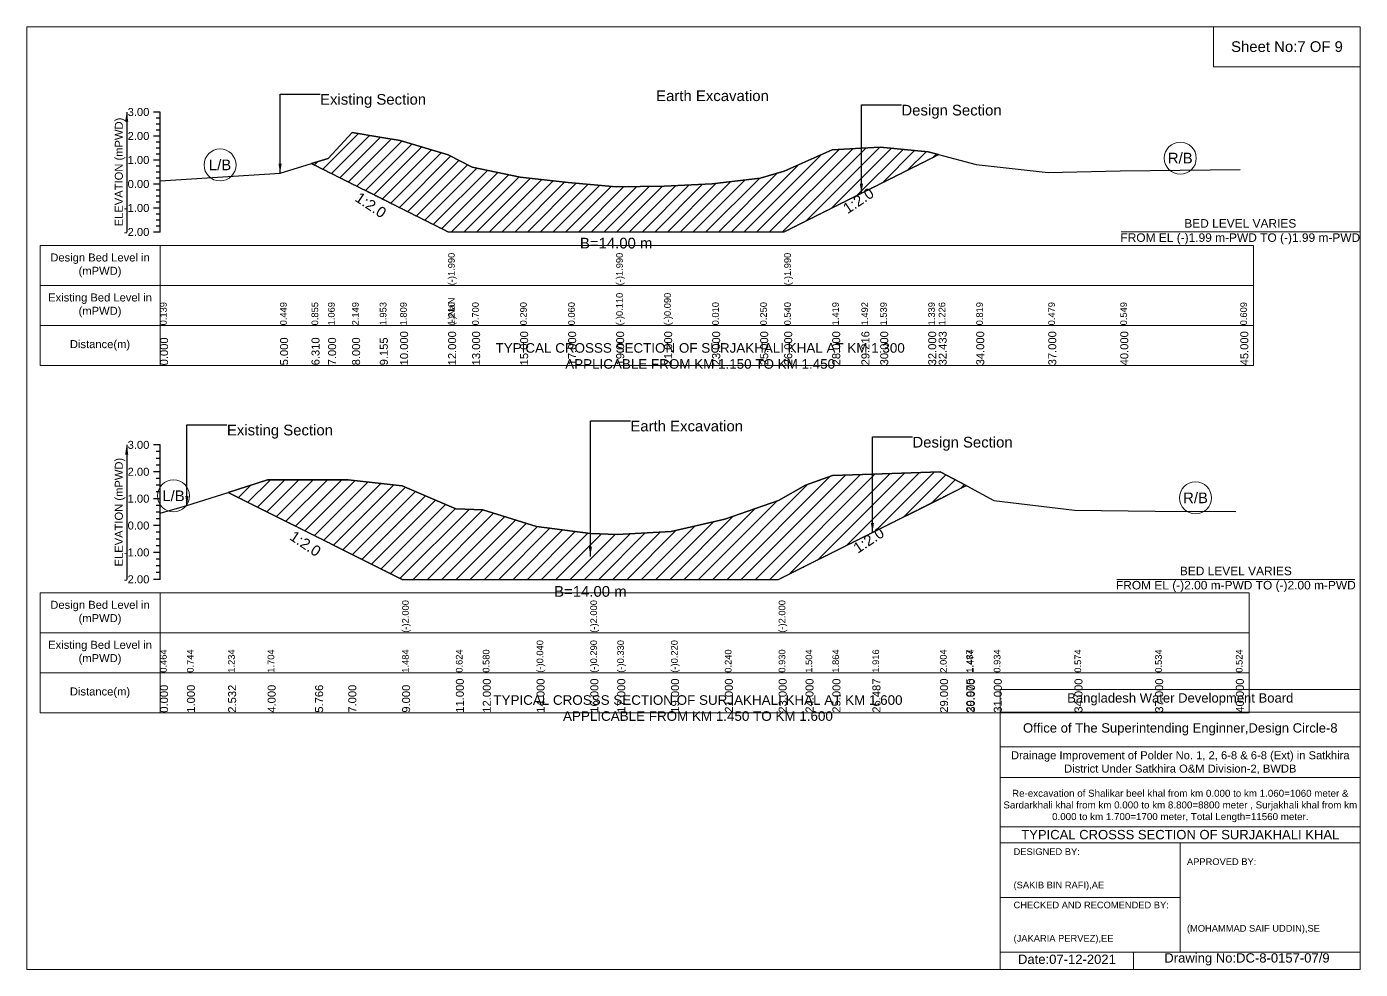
# Model space of a CAD drawing. Header units: inches. Extents: x 93000 to 506000, y -4242 to 0.
# Drawn here: x 480000 to 486000, y -4242 to 0 of the extents above; entities that cross this region are included whole.
import ezdxf

# ---------------------------------------------------------------- set-up
doc = ezdxf.new("R2010")
doc.units = ezdxf.units.IN
doc.header["$LTSCALE"] = 7
doc.header["$MEASUREMENT"] = 0
doc.linetypes.add('DASHED', pattern=[0.75, 0.5, -0.25])
for name, color, linetype, lineweight in [('Cross section Data Border', 7, 'Continuous', 9), ('Cross Section Labels', 7, 'Continuous', 9), ('Design_Bed_Level for Xsection', 7, 'DASHED', 25), ('Existing_Bed_Level for Xsection', 7, 'Continuous', 25), ('Long Section Labels', 7, 'Continuous', 9)]:
    doc.layers.add(name, color=color, linetype=linetype, lineweight=lineweight)
doc.styles.get("Standard").update_dxf_attribs({"font": 'arial.ttf'})
doc.dimstyles.get("Standard").update_dxf_attribs({"dimtxt": 0.18, "dimasz": 0.18, "dimexe": 0.18, "dimexo": 0.0625, "dimgap": 0.09, "dimtad": 0, "dimtih": 1, "dimtoh": 1, "dimdec": 4, "dimzin": 0, "dimdsep": 46, "dimtxsty": 'Standard', "dimcen": 0.09, "dimadec": 0, "dimazin": 0, "dimtfac": 1, "dimtdec": 4, "dimtofl": 0, "dimtmove": 0, "dimatfit": 3, "dimfxl": 1, "dimtolj": 1, "dimtzin": 0, "dimarcsym": 0})

msp = doc.modelspace()

# ---------------------------------------------------------------- hatches: boundary and pattern name
at = {"layer": 'Existing_Bed_Level for Xsection'}
h = msp.add_hatch(dxfattribs=at)
h.set_pattern_fill('ANSI31', color=256, scale=324, style=0)
h.paths.add_polyline_path([(481281.5, -615.8), (481356, -653), (481464, -707), (481588.7, -769.4), (481680, -815), (481896, -923), (482004, -923), (482220, -923), (482436, -923), (482652, -923), (482868, -923), (483084, -923), (483300, -923), (483408, -923), (483624, -815), (483755.4, -749.4), (483840, -707), (484056, -599), (484102.8, -575.7), (484056, -563.5), (483840, -541.9), (483755.4, -547), (483624, -554.9), (483408, -649.8), (483300, -681.1), (483084, -707), (482868, -717.8), (482652, -720), (482436, -701.6), (482220, -676.8), (482004, -632.5), (481896, -577.4), (481680, -512.7), (481588.7, -497.2), (481464, -476), (481356, -592.7)])
h = msp.add_hatch(dxfattribs=at)
h.set_pattern_fill('ANSI31', color=256, scale=363, style=0)
h.paths.add_polyline_path([(480906.3, -2095.7), (481084, -2184.6), (481297.7, -2291.4), (481447, -2366.1), (481689, -2487.1), (481931, -2487.1), (482052, -2487.1), (482294, -2487.1), (482536, -2487.1), (482657, -2487.1), (482899, -2487.1), (483141, -2487.1), (483383, -2487.1), (483504, -2426.6), (483625, -2366.1), (483805, -2276.1), (484109, -2124.1), (484226.9, -2065.1), (484109, -2002.6), (483805, -2013.2), (483625, -2019.5), (483504, -2063.1), (483383, -2132.5), (483141, -2216), (482899, -2271.7), (482657, -2285), (482536, -2280.2), (482294, -2249.9), (482052, -2174.9), (481931, -2169.6), (481689, -2065.5), (481447, -2038.9), (481297.7, -2038.9), (481084, -2038.9)])

# ---------------------------------------------------------------- linework, layer by layer
at = {"layer": 'Cross section Data Border'}
for points in [[(480000, 0), (486000, 0), (486000, -4242), (480000, -4242)], [(485340, 0), (486000, 0), (486000, -180), (485340, -180)], [(480060, -984.1), (485520, -984.1), (485520, -1524.1), (480060, -1524.1)], [(480060, -2547.1), (485500, -2547.1), (485500, -3087.1), (480060, -3087.1)]]:
    msp.add_lwpolyline(points, close=True, dxfattribs=at)
for points in [[(480600, -984.1), (480600, -1524.1)], [(480060, -1164.1), (485520, -1164.1)], [(480060, -1344.1), (485520, -1344.1)], [(480600, -2547.1), (480600, -3087.1)], [(480060, -2727.1), (485500, -2727.1)], [(480060, -2907.1), (485500, -2907.1)], [(484380, -4242), (484380, -2982), (486000, -2982)], [(484380, -3084), (486000, -3084)], [(484380, -3240), (486000, -3240)], [(484380, -3378), (486000, -3378)], [(484380, -3600), (486000, -3600)], [(484380, -3672), (486000, -3672)], [(485190, -3672), (485190, -4164)], [(484380, -3918), (485190, -3918)], [(484380, -4164), (486000, -4164)], [(484980, -4164), (484980, -4242)]]:
    msp.add_lwpolyline(points, dxfattribs=at)
at = {"layer": 'Cross Section Labels'}
for points in [[(484924.2, -923), (485995.8, -923)], [(484904.2, -2487.1), (485975.8, -2487.1)]]:
    msp.add_lwpolyline(points, dxfattribs=at)
for centre in [(485190, -591.6), (480870, -622.4), (480660.5, -2111.5), (485258.5, -2120.6)]:
    msp.add_circle(centre, 72, dxfattribs=at)
at = {"layer": 'Design_Bed_Level for Xsection'}
for points in [[(481281.5, -615.8), (481588.7, -769.4), (481896, -923), (482652, -923), (483408, -923), (483755.4, -749.4), (484102.8, -575.7)], [(480906.3, -2095.7), (481297.7, -2291.4), (481689, -2487.1), (482536, -2487.1), (483383, -2487.1), (483805, -2276.1), (484226.9, -2065.1)]]:
    msp.add_lwpolyline(points, dxfattribs=at)
at = {"layer": 'Existing_Bed_Level for Xsection'}
for points in [[(480600, -384.1), (480570, -384.1)], [(480600, -411.1), (480582, -411.1)], [(480600, -924.1), (480600, -816.1), (480600, -708.1), (480600, -600.1), (480600, -492.1), (480600, -384.1)], [(480600, -438.1), (480582, -438.1)], [(480600, -465.1), (480582, -465.1)], [(480600, -693.1), (481140, -659.6), (481281.5, -615.8), (481356, -592.7), (481464, -476), (481588.7, -497.2), (481680, -512.7), (481896, -577.4), (481896, -577.4), (482004, -632.5), (482220, -676.8), (482436, -701.6), (482652, -720), (482652, -720), (482868, -717.8), (483084, -707), (483300, -681.1), (483408, -649.8), (483408, -649.8), (483624, -554.9), (483755.4, -547), (483840, -541.9), (484056, -563.5), (484102.8, -575.7), (484272, -619.7), (484596, -656.4), (484920, -648.8), (485460, -642.3)], [(480600, -492.1), (480570, -492.1)], [(480600, -519.1), (480582, -519.1)], [(480600, -546.1), (480582, -546.1)], [(480600, -573.1), (480582, -573.1)], [(480600, -600.1), (480570, -600.1)], [(480600, -627.1), (480582, -627.1)], [(480600, -654.1), (480582, -654.1)], [(480600, -708.1), (480570, -708.1)], [(480600, -681.1), (480582, -681.1)], [(480600, -735.1), (480582, -735.1)], [(480600, -762.1), (480582, -762.1)], [(480600, -816.1), (480570, -816.1)], [(480600, -789.1), (480582, -789.1)], [(480600, -843.1), (480582, -843.1)], [(480600, -870.1), (480582, -870.1)], [(480600, -897.1), (480582, -897.1)], [(480600, -924.1), (480570, -924.1)], [(480600, -1882.1), (480570, -1882.1)], [(480600, -1912.3), (480582, -1912.3)], [(480600, -2487.1), (480600, -2366.1), (480600, -2245.1), (480600, -2124.1), (480600, -2003.1), (480600, -1882.1)], [(480600, -1942.6), (480582, -1942.6)], [(480600, -1972.8), (480582, -1972.8)], [(480600, -2003.1), (480570, -2003.1)], [(480600, -2033.3), (480582, -2033.3)], [(480600, -2188.9), (480721, -2155), (480906.3, -2095.7), (481084, -2038.9), (481297.7, -2038.9), (481447, -2038.9), (481689, -2065.5), (481689, -2065.5), (481931, -2169.6), (482052, -2174.9), (482294, -2249.9), (482536, -2280.2), (482536, -2280.2), (482657, -2285), (482899, -2271.7), (483141, -2216), (483383, -2132.5), (483383, -2132.5), (483504, -2063.1), (483625, -2019.5), (483805, -2013.2), (484109, -2002.6), (484226.9, -2065.1), (484230, -2066.7), (484351, -2132.1), (484714, -2175.6), (485077, -2180.5), (485440, -2181.7)], [(480600, -2063.6), (480582, -2063.6)], [(480600, -2093.8), (480582, -2093.8)], [(480600, -2124.1), (480570, -2124.1)], [(480600, -2154.3), (480582, -2154.3)], [(480600, -2184.6), (480582, -2184.6)], [(480600, -2214.8), (480582, -2214.8)], [(480600, -2245.1), (480570, -2245.1)], [(480600, -2275.3), (480582, -2275.3)], [(480600, -2305.6), (480582, -2305.6)], [(480600, -2335.8), (480582, -2335.8)], [(480600, -2366.1), (480570, -2366.1)], [(480600, -2396.3), (480582, -2396.3)], [(480600, -2426.6), (480582, -2426.6)], [(480600, -2456.8), (480582, -2456.8)], [(480600, -2487.1), (480570, -2487.1)]]:
    msp.add_lwpolyline(points, dxfattribs=at)
for points in [[(481281.5, -615.8), (481356, -653), (481464, -707), (481588.7, -769.4), (481680, -815), (481896, -923), (481896, -923), (482004, -923), (482220, -923), (482436, -923), (482652, -923), (482652, -923), (482868, -923), (483084, -923), (483300, -923), (483408, -923), (483408, -923), (483624, -815), (483755.4, -749.4), (483840, -707), (484056, -599), (484102.8, -575.7), (484056, -563.5), (483840, -541.9), (483755.4, -547), (483624, -554.9), (483408, -649.8), (483408, -649.8), (483300, -681.1), (483084, -707), (482868, -717.8), (482652, -720), (482652, -720), (482436, -701.6), (482220, -676.8), (482004, -632.5), (481896, -577.4), (481896, -577.4), (481680, -512.7), (481588.7, -497.2), (481464, -476), (481356, -592.7)], [(480906.3, -2095.7), (481084, -2184.6), (481297.7, -2291.4), (481447, -2366.1), (481689, -2487.1), (481689, -2487.1), (481931, -2487.1), (482052, -2487.1), (482294, -2487.1), (482536, -2487.1), (482536, -2487.1), (482657, -2487.1), (482899, -2487.1), (483141, -2487.1), (483383, -2487.1), (483383, -2487.1), (483504, -2426.6), (483625, -2366.1), (483805, -2276.1), (484109, -2124.1), (484226.9, -2065.1), (484226.9, -2065.1), (484226.9, -2065.1), (484109, -2002.6), (483805, -2013.2), (483625, -2019.5), (483504, -2063.1), (483383, -2132.5), (483383, -2132.5), (483141, -2216), (482899, -2271.7), (482657, -2285), (482536, -2280.2), (482536, -2280.2), (482294, -2249.9), (482052, -2174.9), (481931, -2169.6), (481689, -2065.5), (481689, -2065.5), (481447, -2038.9), (481297.7, -2038.9), (481084, -2038.9)]]:
    msp.add_lwpolyline(points, close=True, dxfattribs=at)

# ---------------------------------------------------------------- texts
at = {"layer": 'Cross section Data Border', "attachment_point": 5}
for s, insert, char_height in [('Sheet No:7 OF 9', (485670, -90), 48), ('Bangladesh Water Development Board', (485190, -3027), 42), ('Office of The Superintending Enginner,Design Circle-8', (485190, -3162), 42)]:
    msp.add_mtext(s, dxfattribs=dict(at, insert=insert, char_height=char_height))
at = {"layer": 'Cross section Data Border'}
for s, insert, char_height, width, attachment_point in [('Design Bed Level in (mPWD)', (480330, -1074.1), 36, 480, 5), ('Existing Bed Level in (mPWD)', (480330, -1254.1), 36, 480, 5), ('Distance(m)', (480330, -1434.1), 36, 480, 5), ('Design Bed Level in (mPWD)', (480330, -2637.1), 36, 480, 5), ('Existing Bed Level in (mPWD)', (480330, -2817.1), 36, 480, 5), ('Distance(m)', (480330, -2997.1), 36, 480, 5), ('Drainage Improvement of Polder No. 1, 2, 6-8 & 6-8 (Ext) in Satkhira District Under Satkhira O&M Division-2, BWDB', (485190, -3312), 36, 1680, 5), ('Re-excavation of Shalikar beel khal from km 0.000 to km 1.060=1060 meter & Sardarkhali khal from km 0.000 to km 8.800=8800 meter , Surjakhali khal from km 0.000 to km 1.700=1700 meter, Total Length=11560 meter.', (485190, -3507), 31.4683, 1620, 5), ('TYPICAL CROSSS SECTION OF SURJAKHALI KHAL', (485190, -3636), 42, 1680, 5), ('DESIGNED BY:^J^J^J(SAKIB BIN RAFI),AE', (484440, -3792), 30, 840, 4), ('APPROVED BY:^J^J^J^J^J^J(MOHAMMAD SAIF UDDIN),SE', (485220, -3912), 30, 840, 4), ('CHECKED AND RECOMENDED BY:^J^J^J(JAKARIA PERVEZ),EE', (484440, -4032), 30, 840, 4), ('Date:07-12-2021', (484680, -4197), 42, 840, 5), ('Drawing No:DC-8-0157-07/9', (485490, -4197), 42, 1320, 5)]:
    msp.add_mtext(s, dxfattribs=dict(at, insert=insert, char_height=char_height, width=width, attachment_point=attachment_point))
at = {"layer": 'Cross Section Labels'}
for s, insert, char_height, attachment_point in [('Earth Excavation', (482832, -286.9), 48, 1), ('Existing Section', (481320, -303.1), 48, 1), ('Design Section', (483935.4, -351.7), 48, 1), ('L/B', (480870, -622.4), 48, 5), ('R/B', (485190, -591.6), 48, 5), ('BED LEVEL VARIES ^JFROM EL (-)1.99 m-PWD TO (-)1.99 m-PWD', (485460, -923), 38.4, 5), ('B=14.00 m', (482652, -950), 48, 2), ('TYPICAL CROSSS SECTION OF SURJAKHALI KHAL AT KM 1.300^JAPPLICABLE FROM KM 1.150 TO KM 1.450', (483030, -1482), 43.2, 5), ('Existing Section', (480901, -1791.3), 48, 1), ('Earth Excavation', (482716, -1773.2), 48, 1), ('Design Section', (483985, -1845.8), 48, 1), ('L/B', (480660.5, -2111.5), 48, 5), ('R/B', (485258.5, -2120.6), 48, 5), ('BED LEVEL VARIES ^JFROM EL (-)2.00 m-PWD TO (-)2.00 m-PWD', (485440, -2487.1), 38.4, 5), ('B=14.00 m', (482536, -2517.3), 48, 2), ('TYPICAL CROSSS SECTION OF SURJAKHALI KHAL AT KM 1.600^JAPPLICABLE FROM KM 1.450 TO KM 1.600', (483020, -3066.5), 43.2, 5)]:
    msp.add_mtext(s, dxfattribs=dict(at, insert=insert, char_height=char_height, attachment_point=attachment_point))
at = {"layer": 'Cross Section Labels', "char_height": 48, "attachment_point": 2}
for insert, rotation in [((481561.7, -782.9), 326.30993), ((483728.4, -762.9), 33.69007), ((481267.4, -2306.5), 326.30993), ((483774.7, -2291.2), 33.69007)]:
    msp.add_mtext('1:2.0', dxfattribs=dict(at, insert=insert, rotation=rotation))
at = {"layer": 'Existing_Bed_Level for Xsection', "char_height": 36, "attachment_point": 5, "rotation": 90}
for insert in [(480420, -654.1), (480420, -2184.6)]:
    msp.add_mtext('ELEVATION (mPWD)', dxfattribs=dict(at, insert=insert))
at = {"layer": 'Existing_Bed_Level for Xsection', "char_height": 36, "attachment_point": 6}
for s, insert in [('3.00', (480552, -384.1)), ('2.00', (480552, -492.1)), ('1.00', (480552, -600.1)), ('0.00', (480552, -708.1)), ('-1.00', (480552, -816.1)), ('-2.00', (480552, -924.1)), ('3.00', (480552, -1882.1)), ('2.00', (480552, -2003.1)), ('1.00', (480552, -2124.1)), ('0.00', (480552, -2245.1)), ('-1.00', (480552, -2366.1)), ('-2.00', (480552, -2487.1))]:
    msp.add_mtext(s, dxfattribs=dict(at, insert=insert))
at = {"layer": 'Long Section Labels', "attachment_point": 1, "rotation": 90}
for s, insert, char_height in [('(-)1.990', (481896, -1164.1), 30), ('(-)1.990', (482652, -1164.1), 30), ('(-)1.990', (483408, -1164.1), 30), ('(-)0.110', (482652, -1344.1), 30), ('(-)0.110', (482652, -1344.1), 30), ('(-)0.090', (482868, -1344.1), 30), ('0.139', (480600, -1344.1), 30), ('0.449', (481140, -1344.1), 30), ('0.855', (481281.5, -1344.1), 30), ('1.069', (481356, -1344.1), 30), ('2.149', (481464, -1344.1), 30), ('1.953', (481588.7, -1344.1), 30), ('1.809', (481680, -1344.1), 30), ('(-)NaN', (481896, -1344.1), 30), ('(-)NaN', (481896, -1344.1), 30), ('(-)NaN', (481896, -1344.1), 30), ('1.210', (481896, -1344.1), 30), ('1.210', (481896, -1344.1), 30), ('0.700', (482004, -1344.1), 30), ('0.290', (482220, -1344.1), 30), ('0.060', (482436, -1344.1), 30), ('0.010', (483084, -1344.1), 30), ('0.250', (483300, -1344.1), 30), ('0.540', (483408, -1344.1), 30), ('0.540', (483408, -1344.1), 30), ('1.419', (483624, -1344.1), 30), ('1.492', (483755.4, -1344.1), 30), ('1.539', (483840, -1344.1), 30), ('1.339', (484056, -1344.1), 30), ('1.226', (484102.8, -1344.1), 30), ('0.819', (484272, -1344.1), 30), ('0.479', (484596, -1344.1), 30), ('0.549', (484920, -1344.1), 30), ('0.609', (485460, -1344.1), 30), ('10.000', (481680, -1524.1), 36), ('12.000', (481896, -1524.1), 36), ('12.000', (481896, -1524.1), 36), ('12.000', (481896, -1524.1), 36), ('13.000', (482004, -1524.1), 36), ('15.000', (482220, -1524.1), 36), ('17.000', (482436, -1524.1), 36), ('19.000', (482652, -1524.1), 36), ('19.000', (482652, -1524.1), 36), ('19.000', (482652, -1524.1), 36), ('21.000', (482868, -1524.1), 36), ('23.000', (483084, -1524.1), 36), ('25.000', (483300, -1524.1), 36), ('26.000', (483408, -1524.1), 36), ('26.000', (483408, -1524.1), 36), ('26.000', (483408, -1524.1), 36), ('28.000', (483624, -1524.1), 36), ('29.216', (483755.4, -1524.1), 36), ('30.000', (483840, -1524.1), 36), ('32.000', (484056, -1524.1), 36), ('32.433', (484102.8, -1524.1), 36), ('34.000', (484272, -1524.1), 36), ('37.000', (484596, -1524.1), 36), ('40.000', (484920, -1524.1), 36), ('45.000', (485460, -1524.1), 36), ('0.000', (480600, -1524.1), 36), ('5.000', (481140, -1524.1), 36), ('6.310', (481281.5, -1524.1), 36), ('7.000', (481356, -1524.1), 36), ('8.000', (481464, -1524.1), 36), ('9.155', (481588.7, -1524.1), 36), ('(-)2.000', (481689, -2727.1), 30), ('(-)2.000', (482536, -2727.1), 30), ('(-)2.000', (483383, -2727.1), 30), ('0.464', (480600, -2907.1), 30), ('0.744', (480721, -2907.1), 30), ('1.234', (480906.3, -2907.1), 30), ('1.704', (481084, -2907.1), 30), ('1.704', (481084, -2907.1), 30), ('1.704', (481084, -2907.1), 30), ('1.484', (481689, -2907.1), 30), ('1.484', (481689, -2907.1), 30), ('1.484', (481689, -2907.1), 30), ('0.624', (481931, -2907.1), 30), ('0.580', (482052, -2907.1), 30), ('(-)0.040', (482294, -2907.1), 30), ('(-)0.290', (482536, -2907.1), 30), ('(-)0.290', (482536, -2907.1), 30), ('(-)0.290', (482536, -2907.1), 30), ('(-)0.330', (482657, -2907.1), 30), ('(-)0.220', (482899, -2907.1), 30), ('0.240', (483141, -2907.1), 30), ('0.930', (483383, -2907.1), 30), ('0.930', (483383, -2907.1), 30), ('0.930', (483383, -2907.1), 30), ('1.504', (483504, -2907.1), 30), ('1.864', (483625, -2907.1), 30), ('1.916', (483805, -2907.1), 30), ('2.004', (484109, -2907.1), 30), ('1.487', (484226.9, -2907.1), 30), ('1.474', (484230, -2907.1), 30), ('0.934', (484351, -2907.1), 30), ('0.574', (484714, -2907.1), 30), ('0.534', (485077, -2907.1), 30), ('0.524', (485440, -2907.1), 30), ('11.000', (481931, -3087.1), 36), ('12.000', (482052, -3087.1), 36), ('14.000', (482294, -3087.1), 36), ('16.000', (482536, -3087.1), 36), ('16.000', (482536, -3087.1), 36), ('16.000', (482536, -3087.1), 36), ('17.000', (482657, -3087.1), 36), ('19.000', (482899, -3087.1), 36), ('21.000', (483141, -3087.1), 36), ('23.000', (483383, -3087.1), 36), ('23.000', (483383, -3087.1), 36), ('23.000', (483383, -3087.1), 36), ('24.000', (483504, -3087.1), 36), ('25.000', (483625, -3087.1), 36), ('26.487', (483805, -3087.1), 36), ('29.000', (484109, -3087.1), 36), ('29.975', (484226.9, -3087.1), 36), ('30.000', (484230, -3087.1), 36), ('31.000', (484351, -3087.1), 36), ('34.000', (484714, -3087.1), 36), ('37.000', (485077, -3087.1), 36), ('40.000', (485440, -3087.1), 36), ('0.000', (480600, -3087.1), 36), ('1.000', (480721, -3087.1), 36), ('2.532', (480906.3, -3087.1), 36), ('4.000', (481084, -3087.1), 36), ('5.766', (481297.7, -3087.1), 36), ('7.000', (481447, -3087.1), 36), ('9.000', (481689, -3087.1), 36), ('9.000', (481689, -3087.1), 36), ('9.000', (481689, -3087.1), 36)]:
    msp.add_mtext(s, dxfattribs=dict(at, insert=insert, char_height=char_height))

# ---------------------------------------------------------------- leaders
at = {"layer": 'Cross Section Labels', "annotation_type": 0, "has_hookline": 1, "hookline_direction": 0}
for points, text_width in [([(481140, -659.6), (481140, -303.1), (481319.9, -303.1)], 467.2), ([(483755.4, -749.4), (483755.4, -351.7), (483935.3, -351.7)], 441.2), ([(480721, -2155), (480721, -1791.3), (480900.9, -1791.3)], 467.2), ([(482536, -2383.6), (482536, -1773.2), (482715.9, -1773.2)], 497), ([(483805, -2276.1), (483805, -1845.8), (483984.9, -1845.8)], 441.2)]:
    msp.add_leader(points, dimstyle='Standard', override={"dimasz": 43.2}, dxfattribs=dict(at, text_width=text_width))
at = {"layer": 'Existing_Bed_Level for Xsection'}
for points in [[(480450, -384.1), (480450, -924.1)], [(480450, -1882.1), (480450, -2487.1)]]:
    msp.add_leader(points, dimstyle='Standard', override={"dimasz": 43.2}, dxfattribs=at)

doc.saveas('drawing.dxf')
